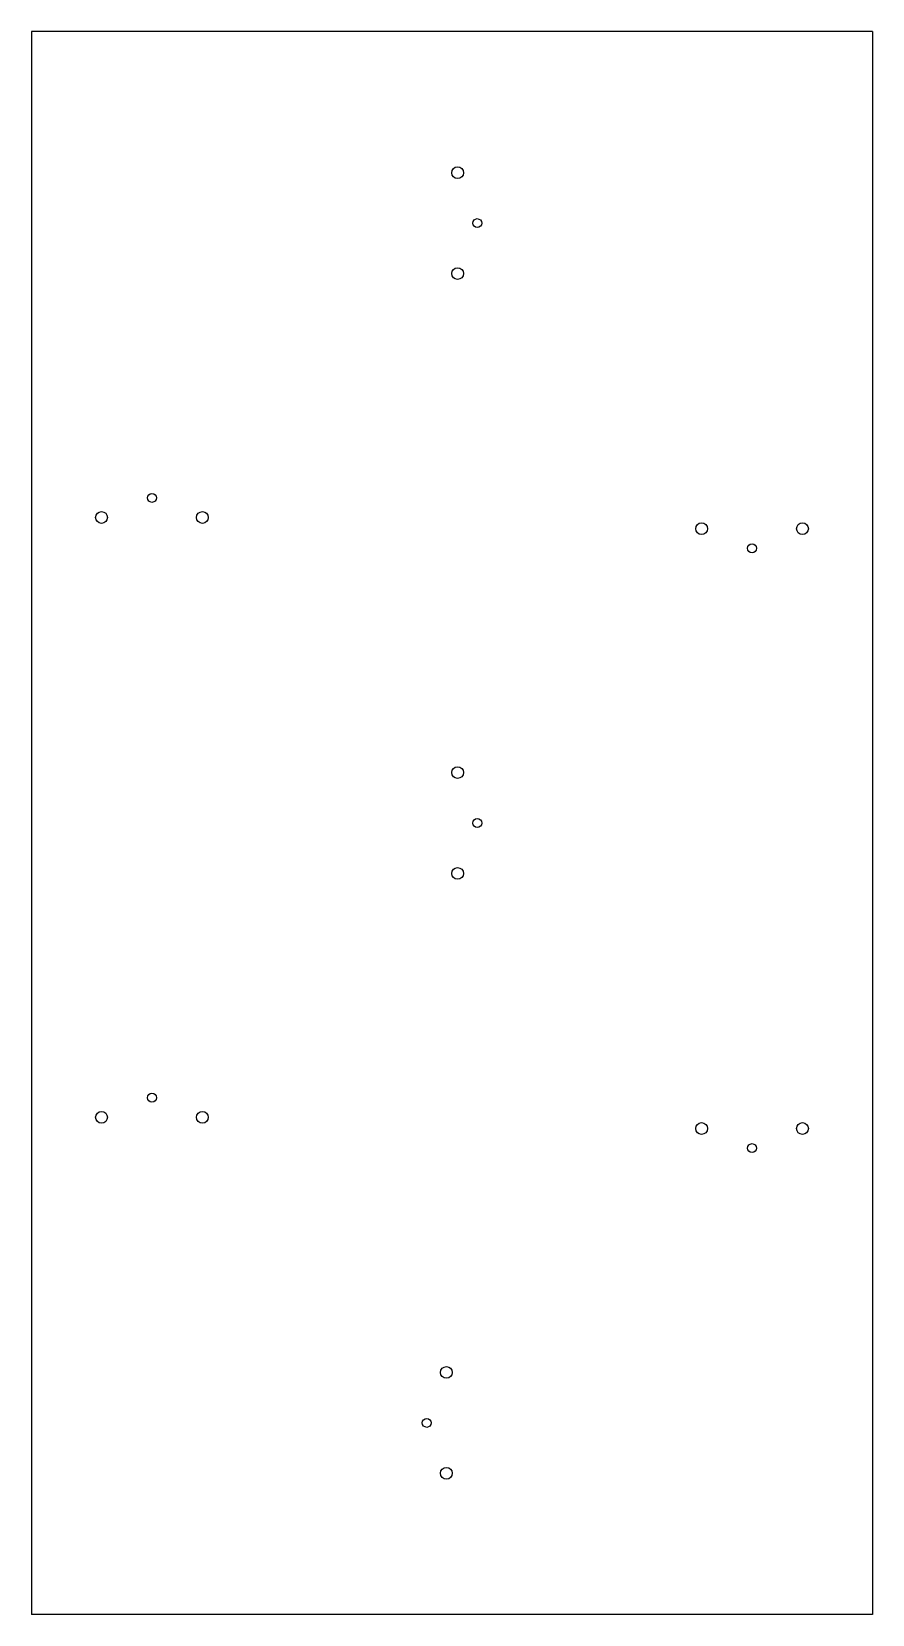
# Model space of a CAD drawing. Extents: x -150 to 150, y -283 to 283.
import ezdxf

# ---------------------------------------------------------------- set-up
doc = ezdxf.new("R2010")
doc.units = 0
doc.header["$MEASUREMENT"] = 0
doc.layers.add('VISIBLE', color=7, linetype='CONTINUOUS')

msp = doc.modelspace()

# ---------------------------------------------------------------- linework, layer by layer
at = {"layer": 'VISIBLE'}
for p, q in [((150, 282.5), (-150, 282.5)), ((-150, 282.5), (-150, -282.5)), ((150, 282.5), (150, -282.5)), ((150, -282.5), (-150, -282.5))]:
    msp.add_line(p, q, dxfattribs=at)
for centre, radius in [((2, 232.14), 2.1), ((9, 214.14), 1.6), ((2, 196.14), 2.1), ((-107.07, 116.07), 1.6), ((-125.07, 109.07), 2.1), ((-89.07, 109.07), 2.1), ((89.07, 105.07), 2.1), ((125.07, 105.07), 2.1), ((107.07, 98.07), 1.6), ((2, 18), 2.1), ((9, 0), 1.6), ((2, -18), 2.1), ((-107.07, -98.07), 1.6), ((-125.07, -105.07), 2.1), ((-89.07, -105.07), 2.1), ((89.07, -109.07), 2.1), ((125.07, -109.07), 2.1), ((107.07, -116.07), 1.6), ((-2, -196.14), 2.1), ((-9, -214.14), 1.6), ((-2, -232.14), 2.1)]:
    msp.add_circle(centre, radius, dxfattribs=at)

doc.saveas('drawing.dxf')
